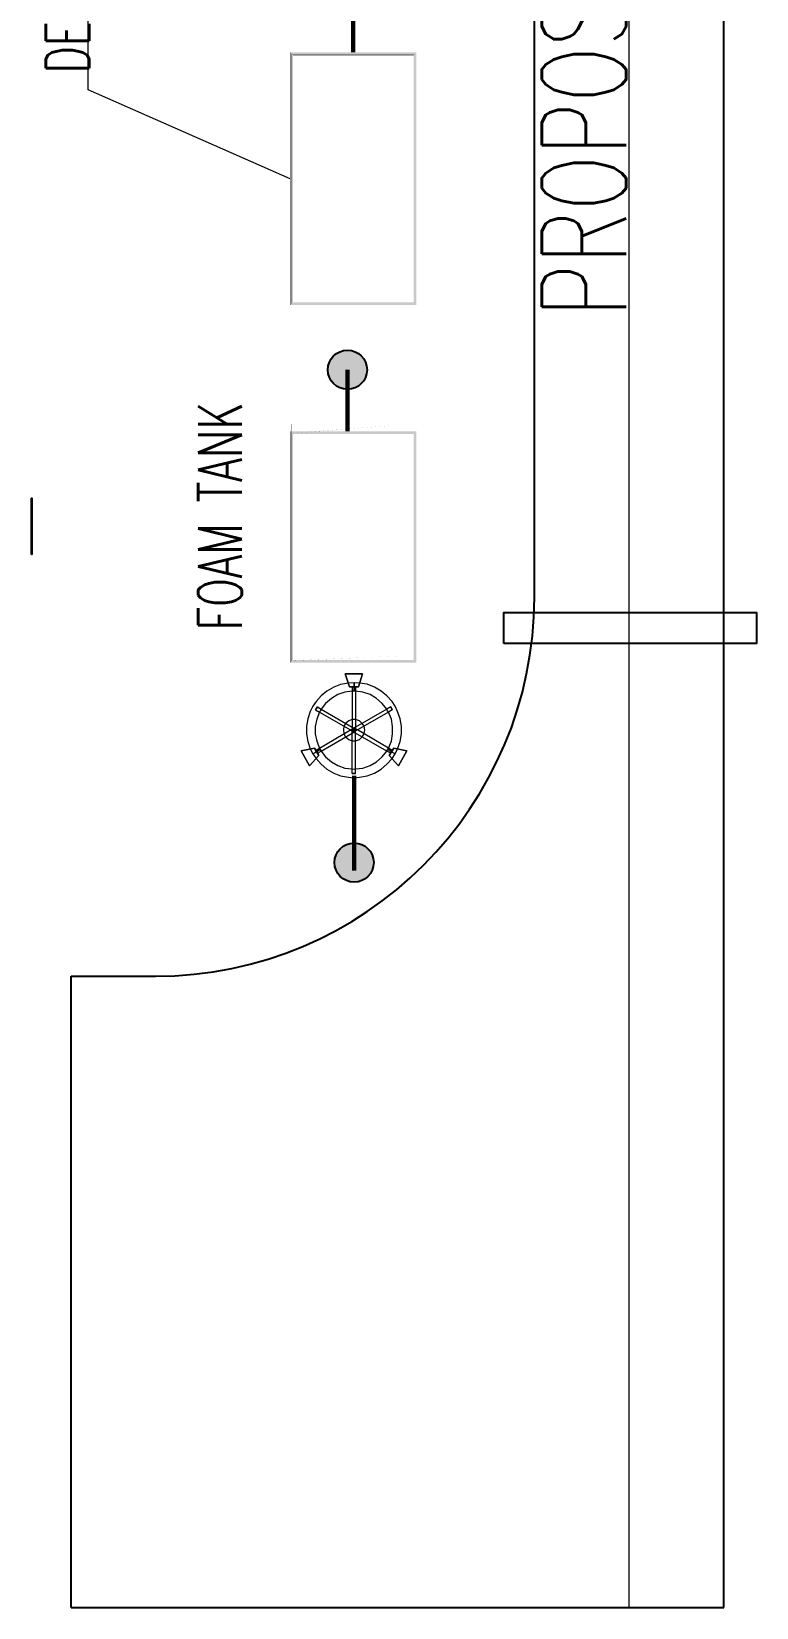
# Model space of a CAD drawing. Header units: inches. Extents: x 517790 to 538444, y 301815 to 302461.
# Drawn here: x 517848.47 to 517865.69, y 302288.88 to 302326.32 of the extents above; entities that cross this region are included whole.
import ezdxf
from ezdxf.enums import TextEntityAlignment as Align

# ---------------------------------------------------------------- set-up
doc = ezdxf.new("R2010")
doc.units = ezdxf.units.IN
doc.header["$MEASUREMENT"] = 0
doc.linetypes.add('DASHDOT', pattern=[25.4, 12.7, -6.35, 0, -6.35])
for name, color, linetype in [('Layer 1', 7, 'Continuous'), ('电气-接地设计-接地线', 3, '接地线'), ('硅胶总平面底图 工艺装置区', 253, 'Continuous'), ('硅胶总平面底图0804', 253, 'Continuous')]:
    doc.layers.add(name, color=color, linetype=linetype)
doc.layers.add('Layout', color=6, linetype='Continuous', lineweight=15)
doc.styles.add('EESLTYPE', font='TXT.shx')
doc.styles.add('HZTXT', font='simplexs.shx', dxfattribs={"width": 0.7, "bigfont": 'hztxt.shx'})
doc.linetypes.add('接地线', pattern='A,500,["/",EESLTYPE,S=200,R=0,X=0,Y=-100],-200,60,-200', length=960)

# ---------------------------------------------------------------- blocks, each defined once
blk = doc.blocks.new('PTJD2')
at = {"linetype": 'Continuous'}
blk.add_hatch(color=0, dxfattribs=at).paths.add_polyline_path([(150, 8.881784197001252e-16, 1), (-150, 0, 1)])
at = {"color": 0, "linetype": 'Continuous'}
blk.add_circle((0, 0), 150, dxfattribs=at)
blk = doc.blocks.new('Tower Light')
at = {"layer": 'Layer 1', "color": 1, "lineweight": 5}
for points in [[(-0.01666937933611168, 0.2079659491411174), (-0.05000813800833237, 0.2013063354275051), (-0.08001030813972054, 0.1896418389026433), (-0.1100124782711083, 0.1729724595665321), (-0.1350097655912483, 0.1529664916895896), (-0.1566704643705554, 0.1279692043694496)], [(0.008327907984027938, 0.2096342434115339), (-0.01666937933611168, 0.2079659491411174)], [(0.03165690103375152, 0.2079659491411174), (0.008327907984027938, 0.2096342434115339)], [(0.1733262803386117, 0.1279692043694496), (0.1499972872888886, 0.1529664916895896), (0.124999999968749, 0.1729724595665321), (0.09666612410777686, 0.1896418389026433), (0.06499565970597221, 0.2029746296979216), (0.03165690103375152, 0.2079659491411174)], [(0.008327907984027938, 0.1729724595665321), (-8.881784197001252e-16, 0.1729724595665321), (-0.03167046440180554, 0.1679675767552844), (-0.06167263453319416, 0.1579713745008391), (-0.0900065103941663, 0.1413019951647279), (-0.115003797714305, 0.1196412963854208), (-0.1350097655912483, 0.0946304456972289), (-0.1383463541320804, 0.08797083198361655)], [(-8.881784197001252e-16, 0.191296569805008), (-8.881784197001252e-16, 0.004637498671115736)], [(0.1533203124616689, 0.08797083198361655), (0.1499972872888886, 0.0946304456972289), (0.1299913194119457, 0.1196412963854208), (0.1049940320918061, 0.1413019951647279), (0.07832845050125004, 0.1579713745008391), (0.04665798609944538, 0.1679675767552844), (0.01498752169764117, 0.1729724595665321), (0.008327907984027938, 0.1729724595665321)], [(0.01498752169764117, 0.191296569805008), (0.01498752169764117, 0.004637498671115736)], [(-0.1816677516906946, 0.08463424344278359), (-0.1916775173131926, 0.05296377904097938), (-0.1983371310268049, 0.02130687800722697), (-0.1983371310268049, -0.01203188066499372), (-0.1916775173131926, -0.04535707596916261), (-0.1816677516906946, -0.07702754037096682)], [(-0.1700032551658328, 0.1079632364925072), (-0.1816677516906946, 0.08463424344278359)], [(-0.1566704643705554, 0.1279692043694496), (-0.1700032551658328, 0.1079632364925072)], [(-0.1383463541320804, 0.08797083198361655), (-0.1416693793048607, 0.0812976549019524), (-0.1533338758297225, 0.0513090481386147), (-0.1600070529113875, 0.01963858373681049), (-0.1600070529113875, -0.01203188066499372), (-0.1533338758297225, -0.04370234506679793), (-0.1416693793048607, -0.07369095183013386), (-0.1383463541320804, -0.08036412891179978)], [(-0.158338758640971, 0.09130742052444951), (-0.1416693793048607, 0.0812976549019524), (-0.006673177081665926, 0.004637498671115736), (0.003323025172779381, -0.002035678410548414)], [(-0.1500108506569422, 0.1046402113197278), (-0.1350097655912483, 0.0946304456972289), (-8.881784197001252e-16, 0.01630199519597753), (0.01166449652486046, 0.01129711238472986)], [(0.166666666624999, 0.1046402113197278), (0.1499972872888886, 0.0946304456972289), (0.01498752169764117, 0.01630199519597753), (0.003323025172779381, 0.01129711238472986)], [(0.1733262803386117, 0.09130742052444951), (0.1566569010025014, 0.0812976549019524), (0.02332899304972225, 0.004637498671115736), (0.01166449652486046, -0.002035678410548414)], [(0.1533203124616689, -0.08036412891179978), (0.1566569010025014, -0.07369095183013386), (0.1699896917977792, -0.04370234506679793), (0.1749945746090282, -0.01203188066499372), (0.1749945746090282, 0.01963858373681049), (0.1699896917977792, 0.0513090481386147), (0.1566569010025014, 0.0812976549019524), (0.1533203124616689, 0.08797083198361655)], [(0.1866590711338896, 0.1079632364925072), (0.1733262803386117, 0.1279692043694496)], [(0.1966552733883353, 0.08463424344278359), (0.1866590711338896, 0.1079632364925072)], [(0.1966552733883353, -0.07702754037096682), (0.2083333332812489, -0.04535707596916261), (0.2133246527244457, -0.01203188066499372), (0.2133246527244457, 0.02130687800722697), (0.2083333332812489, 0.05296377904097938), (0.1966552733883353, 0.08463424344278359)], [(-0.158338758640971, -0.08370071745263274), (-0.1416693793048607, -0.07369095183013386), (-0.006673177081665926, 0.004637498671115736), (0.003323025172779381, 0.01129711238472986)], [(0.0549994574515269, 0.004637498671115736), (0.05166286891069438, 0.02130687800722697), (0.04332139755861286, 0.03297137453208876), (0.03165690103375152, 0.04463587105695055), (0.01498752169764117, 0.04964075386819822), (-8.881784197001252e-16, 0.04964075386819822), (-0.0150010850656952, 0.04463587105695055), (-0.02833387586097302, 0.03297137453208876), (-0.03667534721305454, 0.02130687800722697), (-0.03834364148347058, 0.004637498671115736), (-0.03667534721305454, -0.01203188066499372), (-0.02833387586097302, -0.02536467146027199), (-0.0150010850656952, -0.03702916798513378), (-8.881784197001252e-16, -0.04203405079638145), (0.01498752169764117, -0.04203405079638145), (0.03165690103375152, -0.03702916798513378), (0.04332139755861286, -0.02536467146027199), (0.05166286891069438, -0.01203188066499372), (0.0549994574515269, 0.004637498671115736)], [(-0.03667534721305454, 0.02130687800722697), (-0.03834364148347058, 0.004637498671115736), (-0.03667534721305454, -0.01203188066499372)], [(-0.02833387586097302, 0.03297137453208876), (-0.03667534721305454, 0.02130687800722697)], [(-8.881784197001252e-16, 0.04964075386819822), (-0.0150010850656952, 0.04463587105695055), (-0.02833387586097302, 0.03297137453208876)], [(0.01665581596805721, 0.004637498671115736), (0.01498752169764117, 0.01129711238472986), (0.008327907984027938, 0.01296540665514634), (0.0016547309023629, 0.01129711238472986), (-0.00166829427041737, 0.004637498671115736), (0.0016547309023629, -0.002035678410548414), (0.008327907984027938, -0.005358703583329572), (0.01498752169764117, -0.002035678410548414), (0.01665581596805721, 0.004637498671115736), (0.01498752169764117, 0.01129711238472986), (0.008327907984027938, 0.01296540665514634), (0.0016547309023629, 0.01129711238472986), (-0.00166829427041737, 0.004637498671115736), (0.0016547309023629, -0.002035678410548414), (0.008327907984027938, -0.005358703583329572), (0.01498752169764117, -0.002035678410548414), (0.01665581596805721, 0.004637498671115736)], [(0.01498752169764117, 0.04964075386819822), (-8.881784197001252e-16, 0.04964075386819822)], [(-8.881784197001252e-16, -0.183703430101243), (-8.881784197001252e-16, 0.004637498671115736)], [(0.1733262803386117, -0.08370071745263274), (0.1566569010025014, -0.07369095183013386), (0.02332899304972225, 0.004637498671115736), (0.01166449652486046, 0.01129711238472986)], [(0.04332139755861286, 0.03297137453208876), (0.03165690103375152, 0.04463587105695055), (0.01498752169764117, 0.04964075386819822)], [(0.01498752169764117, -0.183703430101243), (0.01498752169764117, 0.004637498671115736)], [(0.05166286891069438, 0.02130687800722697), (0.04332139755861286, 0.03297137453208876)], [(0.05166286891069438, -0.01203188066499372), (0.0549994574515269, 0.004637498671115736), (0.05166286891069438, 0.02130687800722697)], [(-0.1500108506569422, -0.09536521397749453), (-0.1350097655912483, -0.08702374262541213), (-8.881784197001252e-16, -0.008695292124160758), (0.01166449652486046, -0.002035678410548414)], [(-0.03667534721305454, -0.01203188066499372), (-0.02833387586097302, -0.02536467146027199)], [(-0.02833387586097302, -0.02536467146027199), (-0.0150010850656952, -0.03702916798513378), (-8.881784197001252e-16, -0.04203405079638145)], [(-8.881784197001252e-16, -0.04203405079638145), (0.008327907984027938, -0.04203405079638145)], [(0.166666666624999, -0.09536521397749453), (0.1499972872888886, -0.08702374262541213), (0.01498752169764117, -0.008695292124160758), (0.003323025172779381, -0.002035678410548414)], [(0.008327907984027938, -0.04203405079638145), (0.01498752169764117, -0.04203405079638145)], [(0.01498752169764117, -0.04203405079638145), (0.03165690103375152, -0.03702916798513378), (0.04332139755861286, -0.02536467146027199)], [(0.04332139755861286, -0.02536467146027199), (0.05166286891069438, -0.01203188066499372)], [(-0.1816677516906946, -0.07702754037096682), (-0.1700032551658328, -0.09870180251832572)], [(-0.1700032551658328, -0.09870180251832572), (-0.1566704643705554, -0.1186942070272163)], [(-0.1566704643705554, -0.1186942070272163), (-0.1350097655912483, -0.1436914943473564), (-0.1100124782711083, -0.1653657564947153), (-0.08001030813972054, -0.1820351358308265), (-0.05000813800833237, -0.1936996323556883), (-0.01666937933611168, -0.2003592460693007)], [(-0.1383463541320804, -0.08036412891179978), (-0.1350097655912483, -0.08702374262541213), (-0.115003797714305, -0.112034593313604), (-0.0900065103941663, -0.1336952920929111), (-0.06167263453319416, -0.1486963771586058), (-0.03167046440180554, -0.1603608736834676), (-8.881784197001252e-16, -0.1636974622242988), (0.008327907984027938, -0.1653657564947153)], [(0.008327907984027938, -0.1653657564947153), (0.01498752169764117, -0.1636974622242988), (0.04665798609944538, -0.1603608736834676), (0.07832845050125004, -0.1486963771586058), (0.1049940320918061, -0.1336952920929111), (0.1299913194119457, -0.112034593313604), (0.1499972872888886, -0.08702374262541213), (0.1533203124616689, -0.08036412891179978)], [(0.03165690103375152, -0.2003592460693007), (0.06499565970597221, -0.1936996323556883), (0.09666612410777686, -0.1820351358308265), (0.124999999968749, -0.1653657564947153), (0.1499972872888886, -0.1436914943473564), (0.1733262803386117, -0.1186942070272163)], [(0.1866590711338896, -0.09870180251832572), (0.1699896917977792, -0.09036033116624509), (0.1549886067320849, -0.08036412891179978), (0.1533203124616689, -0.08036412891179978), (0.1866590711338896, -0.09870180251832572), (0.1699896917977792, -0.09036033116624509), (0.1549886067320849, -0.08036412891179978), (0.1533203124616689, -0.08036412891179978), (0.1866590711338896, -0.09870180251832572)], [(0.1733262803386117, -0.1186942070272163), (0.1866590711338896, -0.09870180251832572)], [(0.1866590711338896, -0.09870180251832572), (0.1966552733883353, -0.07702754037096682)], [(-0.01666937933611168, -0.2003592460693007), (0.008327907984027938, -0.2020275403397171)], [(0.008327907984027938, -0.2020275403397171), (0.03165690103375152, -0.2003592460693007)]]:
    blk.add_lwpolyline(points, dxfattribs=at)
for points, knots in [([(-0.01167805989291493, 0.191296569805008), (-0.01167805989291493, 0.191296569805008), (-0.03000217013138951, 0.2479643215269522), (-0.03000217013138951, 0.2479643215269522), (-0.03000217013138951, 0.2479643215269522), (-0.01167805989291493, 0.191296569805008), (-0.01167805989291493, 0.191296569805008)], [0, 0, 0, 0, 1, 1, 1, 2, 2, 2, 2]), ([(-0.03000217013138951, 0.2479643215269522), (-0.03000217013138951, 0.2479643215269522), (0.04498969182902934, 0.2479643215269522), (0.04498969182902934, 0.2479643215269522), (0.04498969182902934, 0.2479643215269522), (-0.03000217013138951, 0.2479643215269522), (-0.03000217013138951, 0.2479643215269522)], [0, 0, 0, 0, 1, 1, 1, 2, 2, 2, 2]), ([(0.04498969182902934, 0.2479643215269522), (0.04498969182902934, 0.2479643215269522), (-0.03000217013138951, 0.2479643215269522), (-0.03000217013138951, 0.2479643215269522), (-0.03000217013138951, 0.2479643215269522), (0.04498969182902934, 0.2479643215269522), (0.04498969182902934, 0.2479643215269522)], [0, 0, 0, 0, 1, 1, 1, 2, 2, 2, 2]), ([(-0.03000217013138951, 0.2479643215269522), (-0.03000217013138951, 0.2479643215269522), (-0.01167805989291493, 0.191296569805008), (-0.01167805989291493, 0.191296569805008), (-0.01167805989291493, 0.191296569805008), (-0.03000217013138951, 0.2479643215269522), (-0.03000217013138951, 0.2479643215269522)], [0, 0, 0, 0, 1, 1, 1, 2, 2, 2, 2]), ([(0.008327907984027938, 0.2096342434115339), (0.008327907984027938, 0.2096342434115339), (0.008327907984027938, 0.1729724595665321), (0.008327907984027938, 0.1729724595665321), (0.008327907984027938, 0.1729724595665321), (0.008327907984027938, 0.2096342434115339), (0.008327907984027938, 0.2096342434115339), (0.008327907984027938, 0.2096342434115339), (0.008327907984027938, 0.1729724595665321), (0.008327907984027938, 0.1729724595665321), (0.008327907984027938, 0.1729724595665321), (0.008327907984027938, 0.2096342434115339), (0.008327907984027938, 0.2096342434115339)], [0, 0, 0, 0, 1, 1, 1, 2, 2, 2, 3, 3, 3, 4, 4, 4, 4]), ([(0.02666558159055477, 0.191296569805008), (0.02666558159055477, 0.191296569805008), (0.04498969182902934, 0.2479643215269522), (0.04498969182902934, 0.2479643215269522), (0.04498969182902934, 0.2479643215269522), (0.02666558159055477, 0.191296569805008), (0.02666558159055477, 0.191296569805008)], [0, 0, 0, 0, 1, 1, 1, 2, 2, 2, 2]), ([(0.04498969182902934, 0.2479643215269522), (0.04498969182902934, 0.2479643215269522), (0.02666558159055477, 0.191296569805008), (0.02666558159055477, 0.191296569805008), (0.02666558159055477, 0.191296569805008), (0.04498969182902934, 0.2479643215269522), (0.04498969182902934, 0.2479643215269522)], [0, 0, 0, 0, 1, 1, 1, 2, 2, 2, 2]), ([(-0.01167805989291493, 0.191296569805008), (-0.01167805989291493, 0.191296569805008), (0.02666558159055477, 0.191296569805008), (0.02666558159055477, 0.191296569805008), (0.02666558159055477, 0.191296569805008), (-0.01167805989291493, 0.191296569805008), (-0.01167805989291493, 0.191296569805008)], [0, 0, 0, 0, 1, 1, 1, 2, 2, 2, 2]), ([(0.02666558159055477, 0.191296569805008), (0.02666558159055477, 0.191296569805008), (-0.01167805989291493, 0.191296569805008), (-0.01167805989291493, 0.191296569805008), (-0.01167805989291493, 0.191296569805008), (0.02666558159055477, 0.191296569805008), (0.02666558159055477, 0.191296569805008)], [0, 0, 0, 0, 1, 1, 1, 2, 2, 2, 2]), ([(0.008327907984027938, 0.191296569805008), (0.008327907984027938, 0.191296569805008), (0.01498752169764117, 0.191296569805008), (0.01498752169764117, 0.191296569805008), (0.01498752169764117, 0.191296569805008), (-8.881784197001252e-16, 0.191296569805008), (-8.881784197001252e-16, 0.191296569805008), (-8.881784197001252e-16, 0.191296569805008), (0.01498752169764117, 0.191296569805008), (0.01498752169764117, 0.191296569805008), (0.01498752169764117, 0.191296569805008), (-8.881784197001252e-16, 0.191296569805008), (-8.881784197001252e-16, 0.191296569805008), (-8.881784197001252e-16, 0.191296569805008), (0.008327907984027938, 0.191296569805008), (0.008327907984027938, 0.191296569805008)], [0, 0, 0, 0, 1, 1, 1, 2, 2, 2, 3, 3, 3, 4, 4, 4, 5, 5, 5, 5]), ([(-0.1500108506569422, 0.1046402113197278), (-0.1500108506569422, 0.1046402113197278), (-0.158338758640971, 0.09130742052444951), (-0.158338758640971, 0.09130742052444951), (-0.158338758640971, 0.09130742052444951), (-0.1500108506569422, 0.1046402113197278), (-0.1500108506569422, 0.1046402113197278)], [0, 0, 0, 0, 1, 1, 1, 2, 2, 2, 2]), ([(0.166666666624999, 0.1046402113197278), (0.166666666624999, 0.1046402113197278), (0.1733262803386117, 0.09130742052444951), (0.1733262803386117, 0.09130742052444951), (0.1733262803386117, 0.09130742052444951), (0.166666666624999, 0.1046402113197278), (0.166666666624999, 0.1046402113197278)], [0, 0, 0, 0, 1, 1, 1, 2, 2, 2, 2]), ([(0.008327907984027938, 0.004637498671115736), (0.008327907984027938, 0.004637498671115736), (0.003323025172779381, 0.01129711238472986), (0.003323025172779381, 0.01129711238472986), (0.003323025172779381, 0.01129711238472986), (0.01166449652486046, -0.002035678410548414), (0.01166449652486046, -0.002035678410548414), (0.01166449652486046, -0.002035678410548414), (0.008327907984027938, 0.004637498671115736), (0.008327907984027938, 0.004637498671115736), (0.008327907984027938, 0.004637498671115736), (0.01166449652486046, -0.002035678410548414), (0.01166449652486046, -0.002035678410548414), (0.01166449652486046, -0.002035678410548414), (0.003323025172779381, 0.01129711238472986), (0.003323025172779381, 0.01129711238472986), (0.003323025172779381, 0.01129711238472986), (0.008327907984027938, 0.004637498671115736), (0.008327907984027938, 0.004637498671115736), (0.008327907984027938, 0.004637498671115736), (0.003323025172779381, -0.002035678410548414), (0.003323025172779381, -0.002035678410548414), (0.003323025172779381, -0.002035678410548414), (0.01166449652486046, 0.01129711238472986), (0.01166449652486046, 0.01129711238472986), (0.01166449652486046, 0.01129711238472986), (0.008327907984027938, 0.004637498671115736), (0.008327907984027938, 0.004637498671115736), (0.008327907984027938, 0.004637498671115736), (0.01166449652486046, 0.01129711238472986), (0.01166449652486046, 0.01129711238472986), (0.01166449652486046, 0.01129711238472986), (0.003323025172779381, -0.002035678410548414), (0.003323025172779381, -0.002035678410548414), (0.003323025172779381, -0.002035678410548414), (0.008327907984027938, 0.004637498671115736), (0.008327907984027938, 0.004637498671115736), (0.008327907984027938, 0.004637498671115736), (0.01498752169764117, 0.004637498671115736), (0.01498752169764117, 0.004637498671115736), (0.01498752169764117, 0.004637498671115736), (-8.881784197001252e-16, 0.004637498671115736), (-8.881784197001252e-16, 0.004637498671115736), (-8.881784197001252e-16, 0.004637498671115736), (0.008327907984027938, 0.004637498671115736), (0.008327907984027938, 0.004637498671115736), (0.008327907984027938, 0.004637498671115736), (-8.881784197001252e-16, 0.004637498671115736), (-8.881784197001252e-16, 0.004637498671115736), (-8.881784197001252e-16, 0.004637498671115736), (0.01498752169764117, 0.004637498671115736), (0.01498752169764117, 0.004637498671115736), (0.01498752169764117, 0.004637498671115736), (0.008327907984027938, 0.004637498671115736), (0.008327907984027938, 0.004637498671115736)], [0, 0, 0, 0, 1, 1, 1, 2, 2, 2, 3, 3, 3, 4, 4, 4, 5, 5, 5, 6, 6, 6, 7, 7, 7, 8, 8, 8, 9, 9, 9, 10, 10, 10, 11, 11, 11, 12, 12, 12, 13, 13, 13, 14, 14, 14, 15, 15, 15, 16, 16, 16, 17, 17, 17, 18, 18, 18, 18]), ([(-0.2216796874445803, -0.08536901172304923), (-0.2216796874445803, -0.08536901172304923), (-0.1633436414522205, -0.07369095183013386), (-0.1633436414522205, -0.07369095183013386), (-0.1633436414522205, -0.07369095183013386), (-0.2216796874445803, -0.08536901172304923), (-0.2216796874445803, -0.08536901172304923)], [0, 0, 0, 0, 1, 1, 1, 2, 2, 2, 2]), ([(-0.1633436414522205, -0.07369095183013386), (-0.1633436414522205, -0.07369095183013386), (-0.2216796874445803, -0.08536901172304923), (-0.2216796874445803, -0.08536901172304923), (-0.2216796874445803, -0.08536901172304923), (-0.1633436414522205, -0.07369095183013386), (-0.1633436414522205, -0.07369095183013386)], [0, 0, 0, 0, 1, 1, 1, 2, 2, 2, 2]), ([(-0.1850043402315276, -0.1503646714290223), (-0.1850043402315276, -0.1503646714290223), (-0.2216796874445803, -0.08536901172304923), (-0.2216796874445803, -0.08536901172304923), (-0.2216796874445803, -0.08536901172304923), (-0.1850043402315276, -0.1503646714290223), (-0.1850043402315276, -0.1503646714290223)], [0, 0, 0, 0, 1, 1, 1, 2, 2, 2, 2]), ([(-0.2216796874445803, -0.08536901172304923), (-0.2216796874445803, -0.08536901172304923), (-0.1850043402315276, -0.1503646714290223), (-0.1850043402315276, -0.1503646714290223), (-0.1850043402315276, -0.1503646714290223), (-0.2216796874445803, -0.08536901172304923), (-0.2216796874445803, -0.08536901172304923)], [0, 0, 0, 0, 1, 1, 1, 2, 2, 2, 2]), ([(-0.1850043402315276, -0.1503646714290223), (-0.1850043402315276, -0.1503646714290223), (-0.1450059678456936, -0.1053614162319398), (-0.1450059678456936, -0.1053614162319398), (-0.1450059678456936, -0.1053614162319398), (-0.1850043402315276, -0.1503646714290223), (-0.1850043402315276, -0.1503646714290223)], [0, 0, 0, 0, 1, 1, 1, 2, 2, 2, 2]), ([(-0.1450059678456936, -0.1053614162319398), (-0.1450059678456936, -0.1053614162319398), (-0.1850043402315276, -0.1503646714290223), (-0.1850043402315276, -0.1503646714290223), (-0.1850043402315276, -0.1503646714290223), (-0.1450059678456936, -0.1053614162319398), (-0.1450059678456936, -0.1053614162319398)], [0, 0, 0, 0, 1, 1, 1, 2, 2, 2, 2]), ([(-0.1550021701001389, -0.09036033116624509), (-0.1550021701001389, -0.09036033116624509), (-0.1383463541320804, -0.08036412891179978), (-0.1383463541320804, -0.08036412891179978), (-0.1383463541320804, -0.08036412891179978), (-0.1400010850344451, -0.08036412891179978), (-0.1400010850344451, -0.08036412891179978), (-0.1400010850344451, -0.08036412891179978), (-0.1550021701001389, -0.09036033116624509), (-0.1550021701001389, -0.09036033116624509), (-0.1550021701001389, -0.09036033116624509), (-0.1700032551658328, -0.09870180251832572), (-0.1700032551658328, -0.09870180251832572), (-0.1700032551658328, -0.09870180251832572), (-0.1550021701001389, -0.09036033116624509), (-0.1550021701001389, -0.09036033116624509), (-0.1550021701001389, -0.09036033116624509), (-0.1383463541320804, -0.08036412891179978), (-0.1383463541320804, -0.08036412891179978), (-0.1383463541320804, -0.08036412891179978), (-0.1400010850344451, -0.08036412891179978), (-0.1400010850344451, -0.08036412891179978), (-0.1400010850344451, -0.08036412891179978), (-0.1550021701001389, -0.09036033116624509), (-0.1550021701001389, -0.09036033116624509), (-0.1550021701001389, -0.09036033116624509), (-0.1700032551658328, -0.09870180251832572), (-0.1700032551658328, -0.09870180251832572), (-0.1700032551658328, -0.09870180251832572), (-0.1550021701001389, -0.09036033116624509), (-0.1550021701001389, -0.09036033116624509)], [0, 0, 0, 0, 1, 1, 1, 2, 2, 2, 3, 3, 3, 4, 4, 4, 5, 5, 5, 6, 6, 6, 7, 7, 7, 8, 8, 8, 9, 9, 9, 10, 10, 10, 10]), ([(-0.1633436414522205, -0.07369095183013386), (-0.1633436414522205, -0.07369095183013386), (-0.1450059678456936, -0.1053614162319398), (-0.1450059678456936, -0.1053614162319398), (-0.1450059678456936, -0.1053614162319398), (-0.1633436414522205, -0.07369095183013386), (-0.1633436414522205, -0.07369095183013386)], [0, 0, 0, 0, 1, 1, 1, 2, 2, 2, 2]), ([(-0.1450059678456936, -0.1053614162319398), (-0.1450059678456936, -0.1053614162319398), (-0.1633436414522205, -0.07369095183013386), (-0.1633436414522205, -0.07369095183013386), (-0.1633436414522205, -0.07369095183013386), (-0.1450059678456936, -0.1053614162319398), (-0.1450059678456936, -0.1053614162319398)], [0, 0, 0, 0, 1, 1, 1, 2, 2, 2, 2]), ([(-0.1500108506569422, -0.09536521397749453), (-0.1500108506569422, -0.09536521397749453), (-0.158338758640971, -0.08370071745263274), (-0.158338758640971, -0.08370071745263274), (-0.158338758640971, -0.08370071745263274), (-0.1500108506569422, -0.09536521397749453), (-0.1500108506569422, -0.09536521397749453)], [0, 0, 0, 0, 1, 1, 1, 2, 2, 2, 2]), ([(0.1599934895433339, -0.1053614162319398), (0.1599934895433339, -0.1053614162319398), (0.1799994574202768, -0.07369095183013386), (0.1799994574202768, -0.07369095183013386), (0.1799994574202768, -0.07369095183013386), (0.1599934895433339, -0.1053614162319398), (0.1599934895433339, -0.1053614162319398)], [0, 0, 0, 0, 1, 1, 1, 2, 2, 2, 2]), ([(0.1799994574202768, -0.07369095183013386), (0.1799994574202768, -0.07369095183013386), (0.2366536457741688, -0.08536901172304923), (0.2366536457741688, -0.08536901172304923), (0.2366536457741688, -0.08536901172304923), (0.1799994574202768, -0.07369095183013386), (0.1799994574202768, -0.07369095183013386), (0.1799994574202768, -0.07369095183013386), (0.1599934895433339, -0.1053614162319398), (0.1599934895433339, -0.1053614162319398), (0.1599934895433339, -0.1053614162319398), (0.1799994574202768, -0.07369095183013386), (0.1799994574202768, -0.07369095183013386)], [0, 0, 0, 0, 1, 1, 1, 2, 2, 2, 3, 3, 3, 4, 4, 4, 4]), ([(0.1599934895433339, -0.1053614162319398), (0.1599934895433339, -0.1053614162319398), (0.1999918619291678, -0.1503646714290223), (0.1999918619291678, -0.1503646714290223), (0.1999918619291678, -0.1503646714290223), (0.1599934895433339, -0.1053614162319398), (0.1599934895433339, -0.1053614162319398)], [0, 0, 0, 0, 1, 1, 1, 2, 2, 2, 2]), ([(0.1999918619291678, -0.1503646714290223), (0.1999918619291678, -0.1503646714290223), (0.1599934895433339, -0.1053614162319398), (0.1599934895433339, -0.1053614162319398), (0.1599934895433339, -0.1053614162319398), (0.1999918619291678, -0.1503646714290223), (0.1999918619291678, -0.1503646714290223)], [0, 0, 0, 0, 1, 1, 1, 2, 2, 2, 2]), ([(0.1733262803386117, -0.08370071745263274), (0.1733262803386117, -0.08370071745263274), (0.166666666624999, -0.09536521397749453), (0.166666666624999, -0.09536521397749453), (0.166666666624999, -0.09536521397749453), (0.1733262803386117, -0.08370071745263274), (0.1733262803386117, -0.08370071745263274)], [0, 0, 0, 0, 1, 1, 1, 2, 2, 2, 2]), ([(0.2366536457741688, -0.08536901172304923), (0.2366536457741688, -0.08536901172304923), (0.1799994574202768, -0.07369095183013386), (0.1799994574202768, -0.07369095183013386), (0.1799994574202768, -0.07369095183013386), (0.2366536457741688, -0.08536901172304923), (0.2366536457741688, -0.08536901172304923), (0.2366536457741688, -0.08536901172304923), (0.1999918619291678, -0.1503646714290223), (0.1999918619291678, -0.1503646714290223), (0.1999918619291678, -0.1503646714290223), (0.2366536457741688, -0.08536901172304923), (0.2366536457741688, -0.08536901172304923)], [0, 0, 0, 0, 1, 1, 1, 2, 2, 2, 3, 3, 3, 4, 4, 4, 4]), ([(0.1999918619291678, -0.1503646714290223), (0.1999918619291678, -0.1503646714290223), (0.2366536457741688, -0.08536901172304923), (0.2366536457741688, -0.08536901172304923), (0.2366536457741688, -0.08536901172304923), (0.1999918619291678, -0.1503646714290223), (0.1999918619291678, -0.1503646714290223)], [0, 0, 0, 0, 1, 1, 1, 2, 2, 2, 2]), ([(0.01498752169764117, -0.183703430101243), (0.01498752169764117, -0.183703430101243), (-8.881784197001252e-16, -0.183703430101243), (-8.881784197001252e-16, -0.183703430101243), (-8.881784197001252e-16, -0.183703430101243), (0.01498752169764117, -0.183703430101243), (0.01498752169764117, -0.183703430101243)], [0, 0, 0, 0, 1, 1, 1, 2, 2, 2, 2])]:
    blk.add_open_spline(points, degree=3, knots=knots, dxfattribs=at)

msp = doc.modelspace()

# ---------------------------------------------------------------- hatches: boundary and pattern name
h = msp.add_hatch(color=9)
h.dxf.hatch_style = 1
h.paths.add_polyline_path([(517854.6171831525, 302319.8255136353), (517857.617148475, 302319.8255136353), (517857.617148475, 302325.8254442803), (517854.6171831525, 302325.8254442803)])
h.paths.add_polyline_path([(517854.6493236943, 302319.8576541773), (517857.5850079331, 302319.8576541773), (517857.5850079331, 302325.7933037383), (517854.6493236944, 302325.7933037383)], flags=16)
h.paths.add_polyline_path([(517854.6653939652, 302319.8737244482), (517854.6653939653, 302325.7772334674), (517857.5689376621, 302325.7772334674), (517857.5689376621, 302319.8737244482)], flags=0)
h.paths.add_polyline_path([(517854.6814642363, 302319.8897947192), (517854.6814642363, 302325.7611631964), (517857.5528673911, 302325.7611631964), (517857.552867391, 302319.8897947192)], flags=0)
at = {"true_color": 0xb87333}
h = msp.add_hatch(color=35, dxfattribs=at)
h.dxf.hatch_style = 1
h.paths.add_polyline_path([(517854.6493236943, 302319.8576541773), (517857.5850079331, 302319.8576541773), (517857.5850079331, 302325.7933037383), (517854.6493236944, 302325.7933037383)])
h.paths.add_polyline_path([(517854.6653939652, 302319.8737244482), (517857.5689376621, 302319.8737244482), (517857.5689376621, 302325.7772334674), (517854.6653939653, 302325.7772334674)], flags=16)
h.paths.add_polyline_path([(517854.6814642363, 302319.8897947192), (517857.552867391, 302319.8897947192), (517857.5528673911, 302325.7611631964), (517854.6814642363, 302325.7611631964)], flags=0)
h = msp.add_hatch(color=9)
h.dxf.hatch_style = 1
h.paths.add_polyline_path([(517854.6653939652, 302319.8737244482), (517857.5689376621, 302319.8737244482), (517857.5689376621, 302325.7772334674), (517854.6653939653, 302325.7772334674)])
h.paths.add_polyline_path([(517854.6814642363, 302319.8897947192), (517857.552867391, 302319.8897947192), (517857.5528673911, 302325.7611631964), (517854.6814642363, 302325.7611631964)], flags=16)
at = {"lineweight": 0}
h = msp.add_hatch(color=9, dxfattribs=at)
h.dxf.hatch_style = 1
h.paths.add_polyline_path([(517854.6171831525, 302311.3256118884), (517857.617148475, 302311.3256118888), (517857.617148475, 302316.8255483133), (517854.6171831525, 302316.8255483129)])
h.paths.add_polyline_path([(517854.6493236935, 302311.3577524301), (517857.5850079339, 302311.3577524301), (517857.5850079331, 302316.7934077711), (517854.6493236944, 302316.7934077707)], flags=16)
h.paths.add_polyline_path([(517857.5689376619, 302316.7773375001), (517857.5689376628, 302311.373822701), (517854.6653939657, 302311.373822702), (517854.6653939657, 302316.7773374998)], flags=0)
h.paths.add_polyline_path([(517857.5528673911, 302316.7612672294), (517857.5528673911, 302311.3898929727), (517854.6814642363, 302311.3898929727), (517854.6814642363, 302316.761267229)], flags=0)
at = {"lineweight": 0, "true_color": 0xb87333}
h = msp.add_hatch(color=35, dxfattribs=at)
h.dxf.hatch_style = 1
h.paths.add_polyline_path([(517854.6493236935, 302311.3577524301), (517857.5850079339, 302311.3577524301), (517857.5850079331, 302316.7934077711), (517854.6493236944, 302316.7934077707)])
h.paths.add_polyline_path([(517854.6653939657, 302311.373822702), (517857.5689376628, 302311.373822701), (517857.5689376619, 302316.7773375001), (517854.6653939657, 302316.7773374998)], flags=16)
h.paths.add_polyline_path([(517854.6814642363, 302311.3898929727), (517857.5528673911, 302311.3898929727), (517857.5528673911, 302316.7612672294), (517854.6814642363, 302316.761267229)], flags=0)
at = {"lineweight": 0}
h = msp.add_hatch(color=9, dxfattribs=at)
h.dxf.hatch_style = 1
h.paths.add_polyline_path([(517854.6653939657, 302311.373822702), (517857.5689376628, 302311.373822701), (517857.5689376619, 302316.7773375001), (517854.6653939657, 302316.7773374998)])
h.paths.add_polyline_path([(517854.6814642363, 302311.3898929727), (517857.5528673911, 302311.3898929727), (517857.5528673911, 302316.7612672294), (517854.6814642363, 302316.761267229)], flags=16)

# ---------------------------------------------------------------- linework, layer by layer
at = {"color": 9, "lineweight": 0, "const_width": 0.0009999884408214317}
for points in [[(517854.6171831525, 302319.8255136353), (517857.617148475, 302319.8255136353), (517857.617148475, 302325.8254442803), (517854.6171831525, 302325.8254442803)], [(517854.6814642363, 302319.8897947192), (517857.552867391, 302319.8897947192), (517857.5528673911, 302325.7611631964), (517854.6814642363, 302325.7611631964)], [(517854.6171831525, 302311.3256118884), (517857.617148475, 302311.3256118888), (517857.617148475, 302316.8255483133), (517854.6171831525, 302316.8255483129)], [(517854.6814642363, 302311.3898929727), (517857.5528673911, 302311.3898929727), (517857.5528673911, 302316.7612672294), (517854.6814642363, 302316.761267229)]]:
    msp.add_lwpolyline(points, close=True, dxfattribs=at)
at = {"color": 35, "lineweight": 20, "true_color": 0xb87333, "const_width": 0.0009999884408214317}
for points in [[(517854.6493236943, 302319.8576541773), (517857.5850079331, 302319.8576541773), (517857.5850079331, 302325.7933037383), (517854.6493236944, 302325.7933037383)], [(517854.6653939652, 302319.8737244482), (517857.5689376621, 302319.8737244482), (517857.5689376621, 302325.7772334674), (517854.6653939653, 302325.7772334674)], [(517854.6493236935, 302311.3577524301), (517857.5850079339, 302311.3577524301), (517857.5850079331, 302316.7934077711), (517854.6493236944, 302316.7934077707)], [(517854.6653939657, 302311.373822702), (517857.5689376628, 302311.373822701), (517857.5689376619, 302316.7773375001), (517854.6653939657, 302316.7773374998)]]:
    msp.add_lwpolyline(points, close=True, dxfattribs=at)
at = {"layer": 'Layout', "color": 9, "linetype": 'DASHDOT', "ltscale": 5}
msp.add_line((517862.6670901012, 302288.8758713917), (517862.6670901012, 302360.2879977255), dxfattribs=at)
at = {"layer": 'Layout', "color": 9, "lineweight": -3}
for p, q in [((517860.4171161094, 302312.875593971), (517860.4171161092, 302349.2025292888)), ((517864.9170640929, 302288.8758713917), (517864.9170640929, 302345.3006957367)), ((517849.4172432602, 302288.8758713917), (517849.4172432602, 302303.875698004)), ((517849.4172432602, 302303.875698004), (517851.4172201414, 302303.8756980036)), ((517849.4172432602, 302288.8758713917), (517864.9170640929, 302288.8758713922))]:
    msp.add_line(p, q, dxfattribs=at)
at = {"layer": 'Layout', "color": 9}
for p, q in [((517849.8157180891, 302324.9363004695), (517849.8157180891, 302335.7442574888)), ((517854.6171831525, 302322.8254789578), (517849.8157180891, 302324.9363004695))]:
    msp.add_line(p, q, dxfattribs=at)
at = {"layer": 'Layout', "color": 9, "lineweight": -3}
msp.add_arc((517851.417220142, 302312.875593971), 8.999895967392888, 270, 0, dxfattribs=at)
at = {"layer": '电气-接地设计-接地线', "color": 1, "linetype": '接地线', "ltscale": 0.005, "const_width": 0.1033320786078354}
for points in [[(517856.1171658138, 302325.8254442803), (517856.1171658139, 302327.2846968607)], [(517855.9784306192, 302316.825548313), (517855.9784306195, 302318.2848008936)], [(517856.1362291835, 302306.386884455), (517856.1362291835, 302308.638124362)]]:
    msp.add_lwpolyline(points, dxfattribs=at)
at = {"layer": '电气-接地设计-接地线', "color": 6, "linetype": 'Continuous'}
msp.add_lwpolyline([(517859.6925430612, 302311.7844114861), (517859.6925430612, 302312.5142738952), (517865.6924737348, 302312.5142738952), (517865.6924737348, 302311.784411486)], close=True, dxfattribs=at)
at = {"layer": '硅胶总平面底图 工艺装置区', "color": 9, "linetype": 'Continuous', "lineweight": -3}
for p, q in [((517848.4742224843, 302315.2385625463), (517848.4890516707, 302315.2385625463)), ((517848.4890516707, 302315.2385625463), (517848.4742224843, 302315.2385625463)), ((517848.4742224843, 302313.8952455283), (517848.4742224843, 302315.2385625463)), ((517848.4890516707, 302313.8952455283), (517848.4890516707, 302315.2385625463)), ((517848.4890516707, 302313.8952455283), (517848.4742224843, 302313.8952455283)), ((517848.4890516707, 302313.8952455283), (517848.4742224843, 302313.8952455283))]:
    msp.add_line(p, q, dxfattribs=at)

# ---------------------------------------------------------------- block references
at = {"xscale": 5.483831004268419, "yscale": 5.483831004268419, "zscale": 5.483831004268419}
msp.add_blockref('Tower Light', (517856.0905603435, 302309.7009253443), dxfattribs=at)
at = {"layer": '电气-接地设计-接地线', "color": 1, "xscale": 0.003099962358235064, "yscale": 0.003099962358235064, "zscale": 0.001033320786078354}
msp.add_blockref('PTJD2', (517855.9784306195, 302318.2848008936), dxfattribs=at)
at = {"layer": '电气-接地设计-接地线', "color": 1, "xscale": 0.003099962358235064, "yscale": 0.003099962358235064, "zscale": 0.001033320786078354, "rotation": 270}
msp.add_blockref('PTJD2', (517856.1362291835, 302306.5766862954), dxfattribs=at)

# ---------------------------------------------------------------- texts
at = {"layer": 'Layout', "color": 9, "style": 'HZTXT', "width": 0.7}
msp.add_text('PROPOSED ROAD', height=1.999976881642863, rotation=90, dxfattribs=at).set_placement((517862.5938155326, 302327.4909852202), align=Align.CENTER)
at = {"layer": '硅胶总平面底图0804', "color": 253, "linetype": 'Continuous', "lineweight": 20, "style": 'HZTXT', "width": 0.7}
for s, p in [('DELUGE VALVE', (517849.844040951, 302328.8123465888)), ('FOAM TANK', (517853.4690064336, 302314.8051569381))]:
    msp.add_text(s, height=1.033320786078354, rotation=90, dxfattribs=at).set_placement(p, align=Align.CENTER)

doc.saveas('drawing.dxf')
